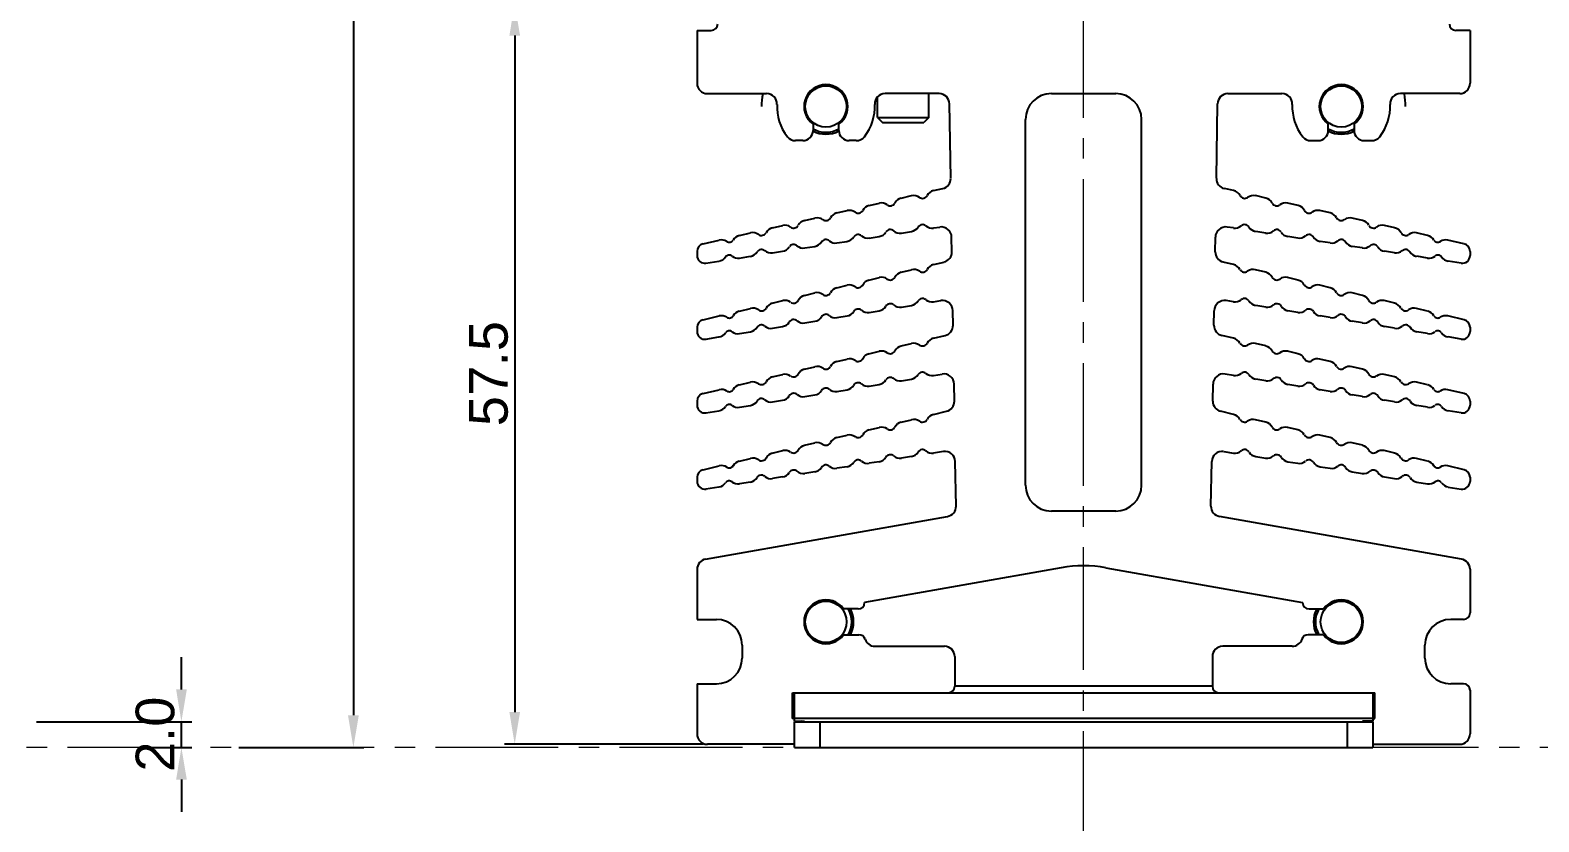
# Model space of a CAD drawing. Header units: millimetres. Extents: x 509 to 2357, y -197 to 647.
# Drawn here: x 2171.1 to 2288.2, y 345.8 to 407.3 of the extents above; entities that cross this region are included whole.
import ezdxf

# ---------------------------------------------------------------- set-up
doc = ezdxf.new("R2010")
doc.units = ezdxf.units.MM
doc.header["$PDMODE"] = 3
doc.header["$PDSIZE"] = 0.7
doc.linetypes.add('CENTER', pattern=[17.8, 10.75, -2.35, 2.35, -2.35])
doc.linetypes.add('CENTER2', pattern=[28.575, 19.05, -3.175, 3.175, -3.175])
doc.layers.get('0').update_dxf_attribs({"linetype": 'CONTINUOUS'})
doc.layers.get('Defpoints').update_dxf_attribs({"linetype": 'CONTINUOUS'})
doc.layers.add('3', color=112, linetype='CENTER', lineweight=15)
doc.layers.add('Dim', color=1, linetype='CONTINUOUS')
doc.styles.add('OMI-1', font='arial.ttf', dxfattribs={"oblique": 1, "height": 3})
doc.dimstyles.new('1', dxfattribs={"dimtxt": 5, "dimasz": 2.5, "dimexe": 0.8, "dimexo": 0.3, "dimgap": 0.5, "dimtad": 1, "dimtoh": 1, "dimdec": 1, "dimzin": 0, "dimdsep": 46, "dimtxsty": 'OMI-1', "dimcen": 0, "dimclrd": 256, "dimclre": 256, "dimclrt": 256, "dimadec": 0, "dimazin": 0, "dimtfac": 0.8, "dimtdec": 1, "dimtix": 1, "dimtmove": 0, "dimatfit": 3, "dimfxl": 1, "dimtolj": 1, "dimtzin": 0, "dimarcsym": 0})

# ---------------------------------------------------------------- blocks, each defined once
blk = doc.blocks.new('*D4145')
at = {"layer": 'Defpoints', "color": 0}
for p in [(2270.35, 507.65), (2304.14, 351.61), (2319.47, 351.61)]:
    blk.add_point(p, dxfattribs=at)
at = {"layer": 'Dim', "lineweight": -2}
for p, q in [((2270.65, 507.65), (2320.27, 507.65)), ((2319.47, 505.15), (2319.47, 354.11)), ((2304.44, 351.61), (2320.27, 351.61))]:
    blk.add_line(p, q, dxfattribs=at)
at = {"layer": 'Dim'}
for points in [[(2319.89, 505.15), (2319.05, 505.15), (2319.47, 507.65)], [(2319.05, 354.11), (2319.89, 354.11), (2319.47, 351.61)]]:
    blk.add_solid(points, dxfattribs=at)
at = {"layer": 'Dim', "insert": (2317.44, 429.63), "char_height": 3, "attachment_point": 5, "rotation": 90, "style": 'OMI-1'}
blk.add_mtext('\\A1;156.0', dxfattribs=at)
blk = doc.blocks.new('*D4150')
at = {"layer": 'Defpoints', "color": 0}
for p in [(2186.99, 502.16), (2186.99, 351.61), (2196.17, 351.61)]:
    blk.add_point(p, dxfattribs=at)
at = {"layer": 'Dim', "lineweight": -2}
for p, q in [((2187.29, 502.16), (2196.97, 502.16)), ((2196.17, 499.66), (2196.17, 354.11)), ((2187.29, 351.61), (2196.97, 351.61))]:
    blk.add_line(p, q, dxfattribs=at)
at = {"layer": 'Dim'}
for points in [[(2196.59, 499.66), (2195.75, 499.66), (2196.17, 502.16)], [(2195.75, 354.11), (2196.59, 354.11), (2196.17, 351.61)]]:
    blk.add_solid(points, dxfattribs=at)
at = {"layer": 'Dim', "insert": (2194.14, 426.88), "char_height": 3, "attachment_point": 5, "rotation": 90, "style": 'OMI-1'}
blk.add_mtext('\\A1;150.6', dxfattribs=at)
blk = doc.blocks.new('*D4151')
at = {"layer": 'Defpoints', "color": 0}
for p in [(2210.45, 409.36), (2208.69, 351.86), (2223.65, 351.86)]:
    blk.add_point(p, dxfattribs=at)
at = {"layer": 'Dim', "lineweight": -2}
for p, q in [((2210.15, 409.36), (2207.89, 409.36)), ((2208.69, 406.86), (2208.69, 354.36)), ((2223.35, 351.86), (2207.89, 351.86))]:
    blk.add_line(p, q, dxfattribs=at)
at = {"layer": 'Dim'}
for points in [[(2209.11, 406.86), (2208.28, 406.86), (2208.69, 409.36)], [(2208.28, 354.36), (2209.11, 354.36), (2208.69, 351.86)]]:
    blk.add_solid(points, dxfattribs=at)
at = {"layer": 'Dim', "insert": (2206.67, 380.61), "char_height": 3, "attachment_point": 5, "rotation": 90, "style": 'OMI-1'}
blk.add_mtext('\\A1;57.5', dxfattribs=at)
blk = doc.blocks.new('*D4161')
at = {"layer": 'Defpoints', "color": 0}
for p in [(2171.27, 353.61), (2182.82, 353.61), (2179.44, 351.61)]:
    blk.add_point(p, dxfattribs=at)
at = {"layer": 'Dim', "lineweight": -2}
for p, q in [((2182.82, 356.11), (2182.82, 358.61)), ((2171.57, 353.61), (2183.62, 353.61)), ((2182.82, 351.61), (2182.82, 353.61)), ((2179.74, 351.61), (2183.62, 351.61)), ((2182.82, 349.11), (2182.82, 346.61))]:
    blk.add_line(p, q, dxfattribs=at)
at = {"layer": 'Dim'}
for points in [[(2182.41, 356.11), (2183.24, 356.11), (2182.82, 353.61)], [(2183.24, 349.11), (2182.41, 349.11), (2182.82, 351.61)]]:
    blk.add_solid(points, dxfattribs=at)
at = {"layer": 'Dim', "insert": (2180.79, 352.61), "char_height": 3, "attachment_point": 5, "rotation": 90, "style": 'OMI-1'}
blk.add_mtext('\\A1;2.0', dxfattribs=at)

msp = doc.modelspace()

# ---------------------------------------------------------------- linework, layer by layer
at = {"color": 7, "linetype": 'Continuous'}
for p, q in [((2222.85, 407.26), (2222.85, 403.16)), ((2222.85, 407.26), (2223.95, 407.26)), ((2282.85, 407.26), (2281.75, 407.26)), ((2282.85, 407.26), (2282.85, 403.16)), ((2223.65, 402.36), (2228.25, 402.36)), ((2236.85, 400.51), (2236.85, 402.09)), ((2241.64, 402.36), (2237.44, 402.36)), ((2240.85, 400.51), (2240.85, 402.36)), ((2250.35, 402.36), (2255.35, 402.36)), ((2264.05, 402.36), (2268.25, 402.36)), ((2282.05, 402.36), (2277.44, 402.36)), ((2242.54, 395.79), (2242.44, 401.57)), ((2263.16, 395.79), (2263.25, 401.57)), ((2231.85, 399.98), (2231.85, 399.51)), ((2233.85, 399.51), (2233.85, 399.98)), ((2236.85, 400.51), (2240.85, 400.51)), ((2236.85, 400.51), (2237.25, 400.11)), ((2237.25, 400.11), (2240.45, 400.11)), ((2240.85, 400.51), (2240.45, 400.11)), ((2248.35, 371.96), (2248.35, 400.36)), ((2257.35, 371.96), (2257.35, 400.36)), ((2271.85, 399.51), (2271.85, 399.98)), ((2273.85, 399.98), (2273.85, 399.51)), ((2231.05, 398.71), (2230.49, 398.71)), ((2235.21, 398.71), (2234.65, 398.71)), ((2270.49, 398.71), (2271.05, 398.71)), ((2274.65, 398.71), (2275.21, 398.71)), ((2241.2, 394.83), (2241.92, 394.99)), ((2264.5, 394.83), (2263.78, 394.99)), ((2236.2, 393.67), (2237, 393.86)), ((2238.7, 394.25), (2239.5, 394.44)), ((2267, 394.25), (2266.2, 394.44)), ((2269.5, 393.67), (2268.7, 393.86)), ((2231.2, 392.52), (2232, 392.7)), ((2233.7, 393.1), (2234.5, 393.28)), ((2272, 393.1), (2271.2, 393.28)), ((2274.5, 392.52), (2273.7, 392.7)), ((2226.13, 391.35), (2227, 391.55)), ((2228.7, 391.94), (2229.5, 392.13)), ((2236.21, 391.15), (2236.99, 391.27)), ((2238.71, 391.54), (2239.49, 391.66)), ((2241.21, 391.93), (2241.69, 392)), ((2242.63, 390.08), (2242.61, 391.22)), ((2263.07, 390.08), (2263.08, 391.22)), ((2264.49, 391.93), (2264.01, 392)), ((2266.99, 391.54), (2266.21, 391.66)), ((2269.49, 391.15), (2268.71, 391.27)), ((2277, 391.94), (2276.2, 392.13)), ((2279.56, 391.35), (2278.7, 391.55)), ((2222.85, 390.11), (2222.85, 389.79)), ((2223.31, 390.7), (2224.56, 390.99)), ((2228.71, 390), (2229.49, 390.12)), ((2231.21, 390.38), (2231.99, 390.5)), ((2233.71, 390.77), (2234.49, 390.89)), ((2271.99, 390.77), (2271.21, 390.89)), ((2274.49, 390.38), (2273.71, 390.5)), ((2276.99, 390), (2276.21, 390.12)), ((2282.38, 390.7), (2281.13, 390.99)), ((2282.85, 390.11), (2282.85, 389.79)), ((2223.54, 389.2), (2224.55, 389.35)), ((2226.14, 389.6), (2226.99, 389.73)), ((2241.19, 389.09), (2242.02, 389.29)), ((2264.5, 389.09), (2263.68, 389.29)), ((2279.55, 389.6), (2278.71, 389.73)), ((2282.16, 389.2), (2281.14, 389.35)), ((2236.19, 387.89), (2237, 388.09)), ((2238.69, 388.49), (2239.5, 388.69)), ((2267, 388.49), (2266.19, 388.69)), ((2269.5, 387.89), (2268.69, 388.09)), ((2231.19, 386.69), (2232, 386.89)), ((2233.69, 387.29), (2234.5, 387.49)), ((2272, 387.29), (2271.19, 387.49)), ((2274.5, 386.69), (2273.69, 386.89)), ((2226.13, 385.48), (2227, 385.69)), ((2228.69, 386.09), (2229.5, 386.29)), ((2236.21, 385.38), (2236.99, 385.51)), ((2238.71, 385.79), (2239.49, 385.92)), ((2241.21, 386.2), (2241.77, 386.29)), ((2242.72, 384.38), (2242.7, 385.51)), ((2262.97, 384.38), (2262.99, 385.51)), ((2264.49, 386.2), (2263.92, 386.29)), ((2266.99, 385.79), (2266.21, 385.92)), ((2269.49, 385.38), (2268.71, 385.51)), ((2277, 386.09), (2276.19, 386.29)), ((2279.56, 385.48), (2278.69, 385.69)), ((2222.85, 384.22), (2222.85, 383.89)), ((2223.31, 384.8), (2224.56, 385.1)), ((2228.71, 384.15), (2229.49, 384.28)), ((2231.21, 384.56), (2231.99, 384.69)), ((2233.71, 384.97), (2234.49, 385.1)), ((2271.99, 384.97), (2271.21, 385.1)), ((2274.49, 384.56), (2273.71, 384.69)), ((2276.99, 384.15), (2276.21, 384.28)), ((2282.39, 384.8), (2281.13, 385.1)), ((2282.85, 384.22), (2282.85, 383.89)), ((2223.54, 383.3), (2224.55, 383.47)), ((2226.14, 383.73), (2226.99, 383.87)), ((2238.69, 382.77), (2239.5, 382.96)), ((2241.19, 383.37), (2242.11, 383.59)), ((2264.5, 383.37), (2263.59, 383.59)), ((2267, 382.77), (2266.19, 382.96)), ((2279.55, 383.73), (2278.71, 383.87)), ((2282.15, 383.3), (2281.14, 383.47)), ((2236.19, 382.17), (2237, 382.36)), ((2269.5, 382.17), (2268.69, 382.36)), ((2231.19, 380.97), (2232, 381.16)), ((2233.69, 381.57), (2234.5, 381.76)), ((2272, 381.57), (2271.19, 381.76)), ((2274.5, 380.97), (2273.69, 381.16)), ((2226.13, 379.75), (2227, 379.96)), ((2228.69, 380.37), (2229.5, 380.56)), ((2236.21, 379.66), (2236.99, 379.79)), ((2238.71, 380.07), (2239.49, 380.2)), ((2241.21, 380.48), (2241.87, 380.59)), ((2242.82, 378.49), (2242.8, 379.81)), ((2262.88, 378.49), (2262.9, 379.81)), ((2264.49, 380.48), (2263.83, 380.59)), ((2266.99, 380.07), (2266.21, 380.2)), ((2269.49, 379.66), (2268.71, 379.79)), ((2277, 380.37), (2276.19, 380.56)), ((2279.56, 379.75), (2278.69, 379.96)), ((2222.85, 378.49), (2222.85, 378.17)), ((2223.31, 379.08), (2224.56, 379.38)), ((2228.71, 378.43), (2229.49, 378.56)), ((2231.21, 378.84), (2231.99, 378.97)), ((2233.71, 379.25), (2234.49, 379.38)), ((2271.99, 379.25), (2271.21, 379.38)), ((2274.49, 378.84), (2273.71, 378.97)), ((2276.99, 378.43), (2276.21, 378.56)), ((2282.39, 379.08), (2281.13, 379.38)), ((2282.85, 378.49), (2282.85, 378.17)), ((2223.54, 377.58), (2224.55, 377.75)), ((2226.14, 378.01), (2226.99, 378.15)), ((2241.19, 377.46), (2242.2, 377.7)), ((2264.5, 377.46), (2263.49, 377.7)), ((2279.55, 378.01), (2278.71, 378.15)), ((2282.15, 377.58), (2281.14, 377.75)), ((2236.19, 376.26), (2237, 376.45)), ((2238.69, 376.86), (2239.5, 377.05)), ((2267, 376.86), (2266.19, 377.05)), ((2269.5, 376.26), (2268.69, 376.45)), ((2231.19, 375.06), (2232, 375.25)), ((2233.69, 375.66), (2234.5, 375.85)), ((2272, 375.66), (2271.19, 375.85)), ((2274.5, 375.06), (2273.69, 375.25)), ((2226.13, 373.84), (2227, 374.05)), ((2228.69, 374.46), (2229.5, 374.65)), ((2236.99, 373.79), (2236.21, 373.67)), ((2239.49, 374.19), (2238.71, 374.07)), ((2241.97, 374.58), (2241.21, 374.46)), ((2242.95, 370.34), (2242.89, 373.81)), ((2262.74, 370.34), (2262.8, 373.81)), ((2263.73, 374.58), (2264.49, 374.46)), ((2266.21, 374.19), (2266.99, 374.07)), ((2268.71, 373.79), (2269.49, 373.67)), ((2277, 374.46), (2276.19, 374.65)), ((2279.56, 373.84), (2278.69, 374.05)), ((2222.85, 372.58), (2222.85, 372.26)), ((2223.31, 373.17), (2224.56, 373.47)), ((2229.49, 372.61), (2228.71, 372.48)), ((2231.99, 373), (2231.21, 372.88)), ((2234.49, 373.4), (2233.71, 373.28)), ((2271.21, 373.4), (2271.99, 373.28)), ((2273.71, 373), (2274.49, 372.88)), ((2276.21, 372.61), (2276.99, 372.48)), ((2282.39, 373.17), (2281.13, 373.47)), ((2282.85, 372.58), (2282.85, 372.26)), ((2224.55, 371.82), (2223.54, 371.66)), ((2226.99, 372.21), (2226.14, 372.08)), ((2278.71, 372.21), (2279.55, 372.08)), ((2281.14, 371.82), (2282.15, 371.66)), ((2223.51, 366.23), (2242.29, 369.54)), ((2255.35, 369.96), (2250.35, 369.96)), ((2282.19, 366.23), (2263.4, 369.54)), ((2222.85, 365.44), (2222.85, 361.55)), ((2251.11, 365.55), (2235.85, 362.86)), ((2254.58, 365.55), (2269.85, 362.86)), ((2282.85, 365.44), (2282.85, 362.05)), ((2235.35, 362.36), (2234.22, 362.36)), ((2270.35, 362.36), (2271.47, 362.36)), ((2222.85, 361.55), (2224.35, 361.55)), ((2282.35, 361.55), (2281.35, 361.55)), ((2226.35, 359.55), (2226.35, 358.55)), ((2234.22, 360.36), (2235.41, 360.36)), ((2271.47, 360.36), (2270.29, 360.36)), ((2279.35, 358.55), (2279.35, 359.55)), ((2236.65, 359.46), (2242.05, 359.46)), ((2242.85, 358.66), (2242.85, 356.36)), ((2262.85, 358.66), (2262.85, 356.36)), ((2269.05, 359.46), (2263.65, 359.46)), ((2222.85, 356.55), (2224.35, 356.55)), ((2222.85, 356.55), (2222.85, 352.66)), ((2262.85, 356.36), (2242.85, 356.36)), ((2282.35, 356.55), (2281.35, 356.55)), ((2282.85, 356.05), (2282.85, 352.66)), ((2230.25, 355.86), (2275.45, 355.86)), ((2230.25, 353.86), (2230.25, 355.86)), ((2230.4, 353.66), (2230.4, 355.86)), ((2275.3, 355.86), (2275.3, 353.66)), ((2275.45, 353.86), (2275.45, 355.86)), ((2230.39, 353.82), (2230.25, 353.86)), ((2275.3, 353.86), (2230.4, 353.86)), ((2275.31, 353.82), (2275.45, 353.86)), ((2230.4, 353.66), (2231.2, 353.66)), ((2230.4, 353.61), (2275.3, 353.61)), ((2230.4, 351.61), (2230.4, 353.61)), ((2231.2, 353.61), (2230.99, 353.66)), ((2231.2, 353.61), (2231.2, 353.66)), ((2232.4, 351.61), (2232.4, 353.61)), ((2273.3, 353.61), (2273.3, 351.61)), ((2275.3, 353.66), (2274.5, 353.66)), ((2274.5, 353.61), (2274.5, 353.66)), ((2274.51, 353.61), (2274.7, 353.66)), ((2275.3, 353.61), (2275.3, 351.61)), ((2230.4, 351.86), (2223.65, 351.86)), ((2230.4, 351.61), (2275.3, 351.61)), ((2275.3, 351.86), (2282.05, 351.86))]:
    msp.add_line(p, q, dxfattribs=at)
for centre in [(2232.85, 401.36), (2272.85, 401.36), (2232.85, 361.36), (2272.85, 361.36)]:
    msp.add_circle(centre, 1.6, dxfattribs=at)
for centre, radius, start, end in [((2223.95, 407.76), 0.5, 270, 0), ((2281.75, 407.76), 0.5, 180, 270), ((2223.65, 403.16), 0.8, 180, 270), ((2232.85, 401.36), 1.7, 306.0319, 233.9681), ((2272.85, 401.36), 1.7, 306.0319, 233.9681), ((2282.05, 403.16), 0.8, 270, 0), ((2232.85, 401.36), 5, 168.75, 180), ((2228.25, 401.56), 0.8, 357.5081, 90), ((2237.44, 401.56), 0.8, 90, 182.4919), ((2241.64, 401.56), 0.8, 0.9347, 90), ((2250.35, 400.36), 2, 90, 180), ((2255.35, 400.36), 2, 0, 90), ((2264.05, 401.56), 0.8, 90, 179.0653), ((2268.25, 401.56), 0.8, 357.5081, 90), ((2277.44, 401.56), 0.8, 90, 182.4919), ((2272.85, 401.36), 5, 0, 11.25), ((2232.85, 401.36), 3.8, 177.5081, 218.0731), ((2232.85, 401.36), 3.8, 321.9269, 2.4919), ((2272.85, 401.36), 3.8, 177.5081, 218.0731), ((2272.85, 401.36), 3.8, 321.9269, 2.4919), ((2231.05, 399.51), 0.8, 270, 0), ((2232.85, 401.36), 2.15, 242.1364, 297.8636), ((2232.85, 401.36), 2, 240, 300), ((2234.65, 399.51), 0.8, 180, 270), ((2271.05, 399.51), 0.8, 270, 0), ((2272.85, 401.36), 2.15, 242.1364, 297.8636), ((2272.85, 401.36), 2, 240, 300), ((2274.65, 399.51), 0.8, 180, 270), ((2230.49, 399.51), 0.8, 218.0731, 270), ((2235.21, 399.51), 0.8, 270, 321.9269), ((2270.49, 399.51), 0.8, 218.0731, 270), ((2275.21, 399.51), 0.8, 270, 321.9269), ((2241.37, 394.1), 0.75, 103, 152.2943), ((2241.74, 395.77), 0.8, 283, 0.9347), ((2263.96, 395.77), 0.8, 179.0653, 257), ((2264.33, 394.1), 0.75, 27.7057, 77), ((2236.37, 392.94), 0.75, 103, 152.2943), ((2237.17, 393.13), 0.75, 53.7057, 103), ((2237.85, 394.05), 0.4, 233.7057, 332.2943), ((2238.87, 393.52), 0.75, 103, 152.2943), ((2239.67, 393.7), 0.75, 53.7057, 103), ((2240.35, 394.63), 0.4, 233.7057, 332.2943), ((2265.35, 394.63), 0.4, 207.7057, 306.2943), ((2266.03, 393.7), 0.75, 77, 126.2943), ((2266.83, 393.52), 0.75, 27.7057, 77), ((2267.85, 394.05), 0.4, 207.7057, 306.2943), ((2268.53, 393.13), 0.75, 77, 126.2943), ((2269.33, 392.94), 0.75, 27.7057, 77), ((2231.37, 391.79), 0.75, 103, 152.2943), ((2232.17, 391.97), 0.75, 53.7057, 103), ((2232.85, 392.9), 0.4, 233.7057, 332.2943), ((2233.87, 392.37), 0.75, 103, 152.2943), ((2234.67, 392.55), 0.75, 53.7057, 103), ((2235.35, 393.48), 0.4, 233.7057, 332.2943), ((2270.35, 393.48), 0.4, 207.7057, 306.2943), ((2271.03, 392.55), 0.75, 77, 126.2943), ((2271.83, 392.37), 0.75, 27.7057, 77), ((2272.85, 392.9), 0.4, 207.7057, 306.2943), ((2273.53, 391.97), 0.75, 77, 126.2943), ((2274.33, 391.79), 0.75, 27.7057, 77), ((2226.3, 390.62), 0.75, 103, 150.0141), ((2227.17, 390.82), 0.75, 53.7057, 103), ((2227.85, 391.75), 0.4, 233.7057, 332.2943), ((2228.87, 391.21), 0.75, 103, 152.2943), ((2229.67, 391.4), 0.75, 53.7057, 103), ((2230.35, 392.32), 0.4, 233.7057, 332.2943), ((2234.37, 391.63), 0.75, 278.7737, 328.068), ((2235.35, 391.02), 0.4, 49.4794, 148.068), ((2236.09, 391.9), 0.75, 229.4794, 278.7737), ((2236.87, 392.01), 0.75, 278.7737, 328.068), ((2237.85, 391.41), 0.4, 49.4794, 148.068), ((2238.59, 392.28), 0.75, 229.4794, 278.7737), ((2239.37, 392.4), 0.75, 278.7737, 328.068), ((2240.35, 391.79), 0.4, 49.4794, 148.068), ((2241.09, 392.67), 0.75, 229.4794, 278.7737), ((2241.81, 391.21), 0.8, 0.9347, 98.7737), ((2263.88, 391.21), 0.8, 81.2263, 179.0653), ((2264.6, 392.67), 0.75, 261.2263, 310.5206), ((2265.35, 391.79), 0.4, 31.932, 130.5206), ((2266.32, 392.4), 0.75, 211.932, 261.2263), ((2267.1, 392.28), 0.75, 261.2263, 310.5206), ((2267.85, 391.41), 0.4, 31.932, 130.5206), ((2268.82, 392.01), 0.75, 211.932, 261.2263), ((2269.6, 391.9), 0.75, 261.2263, 310.5206), ((2270.35, 391.02), 0.4, 31.932, 130.5206), ((2271.32, 391.63), 0.75, 211.932, 261.2263), ((2275.35, 392.32), 0.4, 207.7057, 306.2943), ((2276.03, 391.4), 0.75, 77, 126.2943), ((2276.83, 391.21), 0.75, 27.7057, 77), ((2277.85, 391.75), 0.4, 207.7057, 306.2943), ((2278.53, 390.82), 0.75, 77, 126.2943), ((2279.39, 390.62), 0.75, 29.9859, 77), ((2223.45, 390.11), 0.6, 103, 180), ((2224.73, 390.26), 0.75, 55.9859, 103), ((2225.35, 391.17), 0.35, 235.9859, 330.0141), ((2226.87, 390.47), 0.75, 278.7737, 328.068), ((2227.85, 389.86), 0.4, 49.4794, 148.068), ((2228.59, 390.74), 0.75, 229.4794, 278.7737), ((2229.37, 390.86), 0.75, 278.7737, 328.068), ((2230.35, 390.25), 0.4, 49.4794, 148.068), ((2231.09, 391.12), 0.75, 229.4794, 278.7737), ((2231.87, 391.24), 0.75, 278.7737, 328.068), ((2232.85, 390.63), 0.4, 49.4794, 148.068), ((2233.59, 391.51), 0.75, 229.4794, 278.7737), ((2241.83, 390.07), 0.8, 283.5, 0.9347), ((2263.87, 390.07), 0.8, 179.0653, 256.5), ((2272.1, 391.51), 0.75, 261.2263, 310.5206), ((2272.85, 390.63), 0.4, 31.932, 130.5206), ((2273.82, 391.24), 0.75, 211.932, 261.2263), ((2274.6, 391.12), 0.75, 261.2263, 310.5206), ((2275.35, 390.25), 0.4, 31.932, 130.5206), ((2276.32, 390.86), 0.75, 211.932, 261.2263), ((2277.1, 390.74), 0.75, 261.2263, 310.5206), ((2277.85, 389.86), 0.4, 31.932, 130.5206), ((2278.82, 390.47), 0.75, 211.932, 261.2263), ((2280.35, 391.17), 0.35, 209.9859, 304.0141), ((2280.96, 390.26), 0.75, 77, 124.0141), ((2282.25, 390.11), 0.6, 0, 77), ((2223.45, 389.79), 0.6, 180, 278.7737), ((2224.44, 390.1), 0.75, 278.7737, 325.7878), ((2225.35, 389.48), 0.35, 51.7596, 145.7878), ((2226.03, 390.34), 0.75, 231.7596, 278.7737), ((2241.37, 388.36), 0.75, 103.5, 152.7943), ((2264.32, 388.36), 0.75, 27.2057, 76.5), ((2279.67, 390.34), 0.75, 261.2263, 308.2404), ((2280.35, 389.48), 0.35, 34.2122, 128.2404), ((2281.26, 390.1), 0.75, 214.2122, 261.2263), ((2282.25, 389.79), 0.6, 261.2263, 0), ((2236.37, 387.16), 0.75, 103.5, 152.7943), ((2237.17, 387.36), 0.75, 54.2057, 103.5), ((2237.85, 388.29), 0.4, 234.2057, 332.7943), ((2238.87, 387.76), 0.75, 103.5, 152.7943), ((2239.67, 387.96), 0.75, 54.2057, 103.5), ((2240.35, 388.89), 0.4, 234.2057, 332.7943), ((2265.35, 388.89), 0.4, 207.2057, 305.7943), ((2266.02, 387.96), 0.75, 76.5, 125.7943), ((2266.82, 387.76), 0.75, 27.2057, 76.5), ((2267.85, 388.29), 0.4, 207.2057, 305.7943), ((2268.52, 387.36), 0.75, 76.5, 125.7943), ((2269.32, 387.16), 0.75, 27.2057, 76.5), ((2231.37, 385.96), 0.75, 103.5, 152.7943), ((2232.17, 386.16), 0.75, 54.2057, 103.5), ((2232.85, 387.09), 0.4, 234.2057, 332.7943), ((2233.87, 386.56), 0.75, 103.5, 152.7943), ((2234.67, 386.76), 0.75, 54.2057, 103.5), ((2235.35, 387.69), 0.4, 234.2057, 332.7943), ((2270.35, 387.69), 0.4, 207.2057, 305.7943), ((2271.02, 386.76), 0.75, 76.5, 125.7943), ((2271.82, 386.56), 0.75, 27.2057, 76.5), ((2272.85, 387.09), 0.4, 207.2057, 305.7943), ((2273.52, 386.16), 0.75, 76.5, 125.7943), ((2274.32, 385.96), 0.75, 27.2057, 76.5), ((2226.3, 384.75), 0.75, 103.5, 150.5141), ((2227.17, 384.96), 0.75, 54.2057, 103.5), ((2227.85, 385.89), 0.4, 234.2057, 332.7943), ((2228.87, 385.36), 0.75, 103.5, 152.7943), ((2229.67, 385.56), 0.75, 54.2057, 103.5), ((2230.35, 386.49), 0.4, 234.2057, 332.7943), ((2234.37, 385.84), 0.75, 279.3072, 328.6015), ((2235.35, 385.24), 0.4, 50.0129, 148.6015), ((2236.09, 386.12), 0.75, 230.0129, 279.3072), ((2236.87, 386.25), 0.75, 279.3072, 328.6015), ((2237.85, 385.65), 0.4, 50.0129, 148.6015), ((2238.59, 386.53), 0.75, 230.0129, 279.3072), ((2239.37, 386.66), 0.75, 279.3072, 328.6015), ((2240.35, 386.06), 0.4, 50.0129, 148.6015), ((2241.09, 386.94), 0.75, 230.0129, 279.3072), ((2241.9, 385.5), 0.8, 0.9347, 99.3072), ((2263.79, 385.5), 0.8, 80.6928, 179.0653), ((2264.61, 386.94), 0.75, 260.6928, 309.9871), ((2265.35, 386.06), 0.4, 31.3985, 129.9871), ((2266.33, 386.66), 0.75, 211.3985, 260.6928), ((2267.11, 386.53), 0.75, 260.6928, 309.9871), ((2267.85, 385.65), 0.4, 31.3985, 129.9871), ((2268.83, 386.25), 0.75, 211.3985, 260.6928), ((2269.61, 386.12), 0.75, 260.6928, 309.9871), ((2270.35, 385.24), 0.4, 31.3985, 129.9871), ((2271.33, 385.84), 0.75, 211.3985, 260.6928), ((2275.35, 386.49), 0.4, 207.2057, 305.7943), ((2276.02, 385.56), 0.75, 76.5, 125.7943), ((2276.82, 385.36), 0.75, 27.2057, 76.5), ((2277.85, 385.89), 0.4, 207.2057, 305.7943), ((2278.52, 384.96), 0.75, 76.5, 125.7943), ((2279.39, 384.75), 0.75, 29.4859, 76.5), ((2223.45, 384.22), 0.6, 103.5, 180), ((2224.74, 384.37), 0.75, 56.4859, 103.5), ((2225.35, 385.29), 0.35, 236.4859, 330.5141), ((2226.87, 384.61), 0.75, 279.3072, 328.6015), ((2227.85, 384.01), 0.4, 50.0129, 148.6015), ((2228.59, 384.89), 0.75, 230.0129, 279.3072), ((2229.37, 385.02), 0.75, 279.3072, 328.6015), ((2230.35, 384.42), 0.4, 50.0129, 148.6015), ((2231.09, 385.3), 0.75, 230.0129, 279.3072), ((2231.87, 385.43), 0.75, 279.3072, 328.6015), ((2232.85, 384.83), 0.4, 50.0129, 148.6015), ((2233.59, 385.71), 0.75, 230.0129, 279.3072), ((2241.92, 384.37), 0.8, 283.5, 0.9347), ((2263.77, 384.37), 0.8, 179.0653, 256.5), ((2272.11, 385.71), 0.75, 260.6928, 309.9871), ((2272.85, 384.83), 0.4, 31.3985, 129.9871), ((2273.83, 385.43), 0.75, 211.3985, 260.6928), ((2274.61, 385.3), 0.75, 260.6928, 309.9871), ((2275.35, 384.42), 0.4, 31.3985, 129.9871), ((2276.33, 385.02), 0.75, 211.3985, 260.6928), ((2277.11, 384.89), 0.75, 260.6928, 309.9871), ((2277.85, 384.01), 0.4, 31.3985, 129.9871), ((2278.83, 384.61), 0.75, 211.3985, 260.6928), ((2280.35, 385.29), 0.35, 209.4859, 303.5141), ((2280.95, 384.37), 0.75, 76.5, 123.5141), ((2282.25, 384.22), 0.6, 0, 76.5), ((2223.45, 383.89), 0.6, 180, 279.3072), ((2224.43, 384.21), 0.75, 279.3072, 326.3213), ((2225.35, 383.6), 0.35, 52.2931, 146.3213), ((2226.02, 384.47), 0.75, 232.2931, 279.3072), ((2239.67, 382.23), 0.75, 54.2057, 103.5), ((2240.35, 383.17), 0.4, 234.2057, 332.7943), ((2241.37, 382.64), 0.75, 103.5, 152.7943), ((2264.32, 382.64), 0.75, 27.2057, 76.5), ((2265.35, 383.17), 0.4, 207.2057, 305.7943), ((2266.02, 382.23), 0.75, 76.5, 125.7943), ((2279.67, 384.47), 0.75, 260.6928, 307.7069), ((2280.35, 383.6), 0.35, 33.6787, 127.7069), ((2281.26, 384.21), 0.75, 213.6787, 260.6928), ((2282.25, 383.89), 0.6, 260.6928, 0), ((2234.67, 381.03), 0.75, 54.2057, 103.5), ((2235.35, 381.97), 0.4, 234.2057, 332.7943), ((2236.37, 381.44), 0.75, 103.5, 152.7943), ((2237.17, 381.63), 0.75, 54.2057, 103.5), ((2237.85, 382.57), 0.4, 234.2057, 332.7943), ((2238.87, 382.04), 0.75, 103.5, 152.7943), ((2266.82, 382.04), 0.75, 27.2057, 76.5), ((2267.85, 382.57), 0.4, 207.2057, 305.7943), ((2268.52, 381.63), 0.75, 76.5, 125.7943), ((2269.32, 381.44), 0.75, 27.2057, 76.5), ((2270.35, 381.97), 0.4, 207.2057, 305.7943), ((2271.02, 381.03), 0.75, 76.5, 125.7943), ((2231.37, 380.24), 0.75, 103.5, 152.7943), ((2232.17, 380.43), 0.75, 54.2057, 103.5), ((2232.85, 381.37), 0.4, 234.2057, 332.7943), ((2233.87, 380.84), 0.75, 103.5, 152.7943), ((2240.35, 380.34), 0.4, 50.0327, 148.6213), ((2241.09, 381.22), 0.75, 230.0327, 279.327), ((2264.61, 381.22), 0.75, 260.673, 309.9673), ((2265.35, 380.34), 0.4, 31.3787, 129.9673), ((2271.82, 380.84), 0.75, 27.2057, 76.5), ((2272.85, 381.37), 0.4, 207.2057, 305.7943), ((2273.52, 380.43), 0.75, 76.5, 125.7943), ((2274.32, 380.24), 0.75, 27.2057, 76.5), ((2226.3, 379.02), 0.75, 103.5, 150.5141), ((2227.17, 379.23), 0.75, 54.2057, 103.5), ((2227.85, 380.17), 0.4, 234.2057, 332.7943), ((2228.87, 379.64), 0.75, 103.5, 152.7943), ((2229.67, 379.83), 0.75, 54.2057, 103.5), ((2230.35, 380.77), 0.4, 234.2057, 332.7943), ((2232.85, 379.11), 0.4, 50.0327, 148.6213), ((2234.37, 380.12), 0.75, 279.327, 328.6213), ((2235.35, 379.52), 0.4, 50.0327, 148.6213), ((2236.09, 380.4), 0.75, 230.0327, 279.327), ((2236.87, 380.53), 0.75, 279.327, 328.6213), ((2237.85, 379.93), 0.4, 50.0327, 148.6213), ((2238.59, 380.81), 0.75, 230.0327, 279.327), ((2239.37, 380.94), 0.75, 279.327, 328.6213), ((2242, 379.8), 0.8, 0.9347, 99.327), ((2263.7, 379.8), 0.8, 80.673, 179.0653), ((2266.33, 380.94), 0.75, 211.3787, 260.673), ((2267.11, 380.81), 0.75, 260.673, 309.9673), ((2267.85, 379.93), 0.4, 31.3787, 129.9673), ((2268.83, 380.53), 0.75, 211.3787, 260.673), ((2269.61, 380.4), 0.75, 260.673, 309.9673), ((2270.35, 379.52), 0.4, 31.3787, 129.9673), ((2271.33, 380.12), 0.75, 211.3787, 260.673), ((2272.85, 379.11), 0.4, 31.3787, 129.9673), ((2275.35, 380.77), 0.4, 207.2057, 305.7943), ((2276.02, 379.83), 0.75, 76.5, 125.7943), ((2276.82, 379.64), 0.75, 27.2057, 76.5), ((2277.85, 380.17), 0.4, 207.2057, 305.7943), ((2278.52, 379.23), 0.75, 76.5, 125.7943), ((2279.39, 379.02), 0.75, 29.4859, 76.5), ((2223.45, 378.49), 0.6, 103.5, 180), ((2224.74, 378.65), 0.75, 56.4859, 103.5), ((2225.35, 379.57), 0.35, 236.4859, 330.5141), ((2226.87, 378.89), 0.75, 279.327, 328.6213), ((2227.85, 378.29), 0.4, 50.0327, 148.6213), ((2228.59, 379.17), 0.75, 230.0327, 279.327), ((2229.37, 379.3), 0.75, 279.327, 328.6213), ((2230.35, 378.7), 0.4, 50.0327, 148.6213), ((2231.09, 379.58), 0.75, 230.0327, 279.327), ((2231.87, 379.71), 0.75, 279.327, 328.6213), ((2233.59, 379.99), 0.75, 230.0327, 279.327), ((2242.02, 378.48), 0.8, 283.5, 0.9347), ((2263.68, 378.48), 0.8, 179.0653, 256.5), ((2272.11, 379.99), 0.75, 260.673, 309.9673), ((2273.83, 379.71), 0.75, 211.3787, 260.673), ((2274.61, 379.58), 0.75, 260.673, 309.9673), ((2275.35, 378.7), 0.4, 31.3787, 129.9673), ((2276.33, 379.3), 0.75, 211.3787, 260.673), ((2277.11, 379.17), 0.75, 260.673, 309.9673), ((2277.85, 378.29), 0.4, 31.3787, 129.9673), ((2278.83, 378.89), 0.75, 211.3787, 260.673), ((2280.35, 379.57), 0.35, 209.4859, 303.5141), ((2280.95, 378.65), 0.75, 76.5, 123.5141), ((2282.25, 378.49), 0.6, 0, 76.5), ((2223.45, 378.17), 0.6, 180, 279.327), ((2224.43, 378.49), 0.75, 279.327, 326.3411), ((2225.35, 377.88), 0.35, 52.3129, 146.3411), ((2226.02, 378.75), 0.75, 232.3129, 279.327), ((2241.37, 376.73), 0.75, 103.5, 152.7943), ((2264.32, 376.73), 0.75, 27.2057, 76.5), ((2279.67, 378.75), 0.75, 260.673, 307.6871), ((2280.35, 377.88), 0.35, 33.6589, 127.6871), ((2281.26, 378.49), 0.75, 213.6589, 260.673), ((2282.25, 378.17), 0.6, 260.673, 0), ((2236.37, 375.53), 0.75, 103.5, 152.7943), ((2237.17, 375.72), 0.75, 54.2057, 103.5), ((2237.85, 376.66), 0.4, 234.2057, 332.7943), ((2238.87, 376.13), 0.75, 103.5, 152.7943), ((2239.67, 376.32), 0.75, 54.2057, 103.5), ((2240.35, 377.26), 0.4, 234.2057, 332.7943), ((2265.35, 377.26), 0.4, 207.2057, 305.7943), ((2266.02, 376.32), 0.75, 76.5, 125.7943), ((2266.82, 376.13), 0.75, 27.2057, 76.5), ((2267.85, 376.66), 0.4, 207.2057, 305.7943), ((2268.52, 375.72), 0.75, 76.5, 125.7943), ((2269.32, 375.53), 0.75, 27.2057, 76.5), ((2231.37, 374.33), 0.75, 103.5, 152.7943), ((2232.17, 374.52), 0.75, 54.2057, 103.5), ((2232.85, 375.46), 0.4, 234.2057, 332.7943), ((2233.87, 374.93), 0.75, 103.5, 152.7943), ((2234.67, 375.12), 0.75, 54.2057, 103.5), ((2235.35, 376.06), 0.4, 234.2057, 332.7943), ((2270.35, 376.06), 0.4, 207.2057, 305.7943), ((2271.02, 375.12), 0.75, 76.5, 125.7943), ((2271.82, 374.93), 0.75, 27.2057, 76.5), ((2272.85, 375.46), 0.4, 207.2057, 305.7943), ((2273.52, 374.52), 0.75, 76.5, 125.7943), ((2274.32, 374.33), 0.75, 27.2057, 76.5), ((2226.3, 373.11), 0.75, 103.5, 150.5141), ((2227.17, 373.32), 0.75, 54.2057, 103.5), ((2227.85, 374.26), 0.4, 234.2057, 332.7943), ((2228.87, 373.73), 0.75, 103.5, 152.7943), ((2229.67, 373.92), 0.75, 54.2057, 103.5), ((2230.35, 374.86), 0.4, 234.2057, 332.7943), ((2234.37, 374.14), 0.75, 279, 328.2943), ((2235.35, 373.53), 0.4, 49.7057, 148.2943), ((2236.09, 374.41), 0.75, 229.7057, 279), ((2236.87, 374.53), 0.75, 279, 328.2943), ((2237.85, 373.93), 0.4, 49.7057, 148.2943), ((2238.59, 374.81), 0.75, 229.7057, 279), ((2239.37, 374.93), 0.75, 279, 328.2943), ((2240.35, 374.33), 0.4, 49.7057, 148.2943), ((2241.09, 375.2), 0.75, 229.7057, 279), ((2242.09, 373.79), 0.8, 0.9347, 99), ((2263.6, 373.79), 0.8, 81, 179.0653), ((2264.6, 375.2), 0.75, 261, 310.2943), ((2265.35, 374.33), 0.4, 31.7057, 130.2943), ((2266.33, 374.93), 0.75, 211.7057, 261), ((2267.1, 374.81), 0.75, 261, 310.2943), ((2267.85, 373.93), 0.4, 31.7057, 130.2943), ((2268.83, 374.53), 0.75, 211.7057, 261), ((2269.6, 374.41), 0.75, 261, 310.2943), ((2270.35, 373.53), 0.4, 31.7057, 130.2943), ((2271.33, 374.14), 0.75, 211.7057, 261), ((2275.35, 374.86), 0.4, 207.2057, 305.7943), ((2276.02, 373.92), 0.75, 76.5, 125.7943), ((2276.82, 373.73), 0.75, 27.2057, 76.5), ((2277.85, 374.26), 0.4, 207.2057, 305.7943), ((2278.52, 373.32), 0.75, 76.5, 125.7943), ((2279.39, 373.11), 0.75, 29.4859, 76.5), ((2223.45, 372.58), 0.6, 103.5, 180), ((2224.74, 372.74), 0.75, 56.4859, 103.5), ((2225.35, 373.66), 0.35, 236.4859, 330.5141), ((2226.87, 372.95), 0.75, 279, 328.2943), ((2227.85, 372.35), 0.4, 49.7057, 148.2943), ((2228.59, 373.22), 0.75, 229.7057, 279), ((2229.37, 373.35), 0.75, 279, 328.2943), ((2230.35, 372.74), 0.4, 49.7057, 148.2943), ((2231.09, 373.62), 0.75, 229.7057, 279), ((2231.87, 373.74), 0.75, 279, 328.2943), ((2232.85, 373.14), 0.4, 49.7057, 148.2943), ((2233.59, 374.02), 0.75, 229.7057, 279), ((2272.1, 374.02), 0.75, 261, 310.2943), ((2272.85, 373.14), 0.4, 31.7057, 130.2943), ((2273.83, 373.74), 0.75, 211.7057, 261), ((2274.6, 373.62), 0.75, 261, 310.2943), ((2275.35, 372.74), 0.4, 31.7057, 130.2943), ((2276.33, 373.35), 0.75, 211.7057, 261), ((2277.1, 373.22), 0.75, 261, 310.2943), ((2277.85, 372.35), 0.4, 31.7057, 130.2943), ((2278.83, 372.95), 0.75, 211.7057, 261), ((2280.35, 373.66), 0.35, 209.4859, 303.5141), ((2280.95, 372.74), 0.75, 76.5, 123.5141), ((2282.25, 372.58), 0.6, 0, 76.5), ((2223.45, 372.26), 0.6, 180, 279), ((2224.44, 372.57), 0.75, 279, 326.0141), ((2225.35, 371.95), 0.35, 51.9859, 146.0141), ((2226.02, 372.82), 0.75, 231.9859, 279), ((2250.35, 371.96), 2, 180, 270), ((2255.35, 371.96), 2, 270, 0), ((2279.67, 372.82), 0.75, 261, 308.0141), ((2280.35, 371.95), 0.35, 33.9859, 128.0141), ((2281.26, 372.57), 0.75, 213.9859, 261), ((2282.25, 372.26), 0.6, 261, 0), ((2242.15, 370.33), 0.8, 280, 0.9347), ((2263.54, 370.33), 0.8, 179.0653, 260), ((2223.65, 365.44), 0.8, 100, 180), ((2252.85, 355.71), 10, 80, 100), ((2282.05, 365.44), 0.8, 0, 80), ((2232.85, 361.36), 1.7, 36.0319, 323.9681), ((2272.85, 361.36), 1.7, 216.0319, 143.9681), ((2232.85, 361.36), 2, 330.0108, 30), ((2232.85, 361.36), 2.15, 332.2581, 27.7565), ((2235.35, 362.86), 0.5, 270, 0), ((2270.35, 362.86), 0.5, 180, 270), ((2272.85, 361.36), 2.15, 152.2435, 207.7419), ((2272.85, 361.36), 2, 150, 209.9892), ((2282.35, 362.05), 0.5, 270, 0), ((2224.35, 359.55), 2, 0, 90), ((2281.35, 359.55), 2, 90, 180), ((2235.41, 359.86), 0.5, 17.8693, 90.0531), ((2236.65, 360.26), 0.8, 197.8693, 270), ((2269.05, 360.26), 0.8, 270, 342.1307), ((2270.28, 359.86), 0.5, 89.9469, 162.1307), ((2224.35, 358.55), 2, 270, 0), ((2242.05, 358.66), 0.8, 0, 90), ((2263.65, 358.66), 0.8, 90, 180), ((2281.35, 358.55), 2, 180, 270), ((2242.35, 356.36), 0.5, 270, 0), ((2263.35, 356.36), 0.5, 180, 270), ((2282.35, 356.05), 0.5, 0, 90), ((2223.65, 352.66), 0.8, 180, 270), ((2282.05, 352.66), 0.8, 270, 0)]:
    msp.add_arc(centre, radius, start, end, dxfattribs=at)
at = {"layer": '3', "linetype": 'CENTER2', "ltscale": 0.5}
for p, q in [((2252.85, 329.05), (2252.85, 537.48)), ((2354.95, 351.61), (1853.01, 351.61))]:
    msp.add_line(p, q, dxfattribs=at)

# ---------------------------------------------------------------- dimensions: what is measured, and where the dimension line sits
at = {"layer": 'Dim'}
for base, p1, p2, picture, middle in [((2319.47, 351.61), (2270.35, 507.65), (2304.14, 351.61), '*D4145', (2317.44, 429.63)), ((2196.16863527, 351.60957389), (2186.99459183, 502.15957389), (2186.99459183, 351.60957389), '*D4150', (2194.13691631, 426.88457389)), ((2208.69, 351.86), (2210.45, 409.36), (2223.65, 351.86), '*D4151', (2206.67, 380.61)), ((2182.82, 353.61), (2179.44, 351.61), (2171.27, 353.61), '*D4161', (2180.79, 352.61))]:
    dim = msp.add_linear_dim(base=base, p1=p1, p2=p2, angle=90, dimstyle='1', dxfattribs=at)
    dim.commit()
    dim.dimension.update_dxf_attribs({"geometry": picture, "text_midpoint": middle})

doc.saveas('drawing.dxf')
